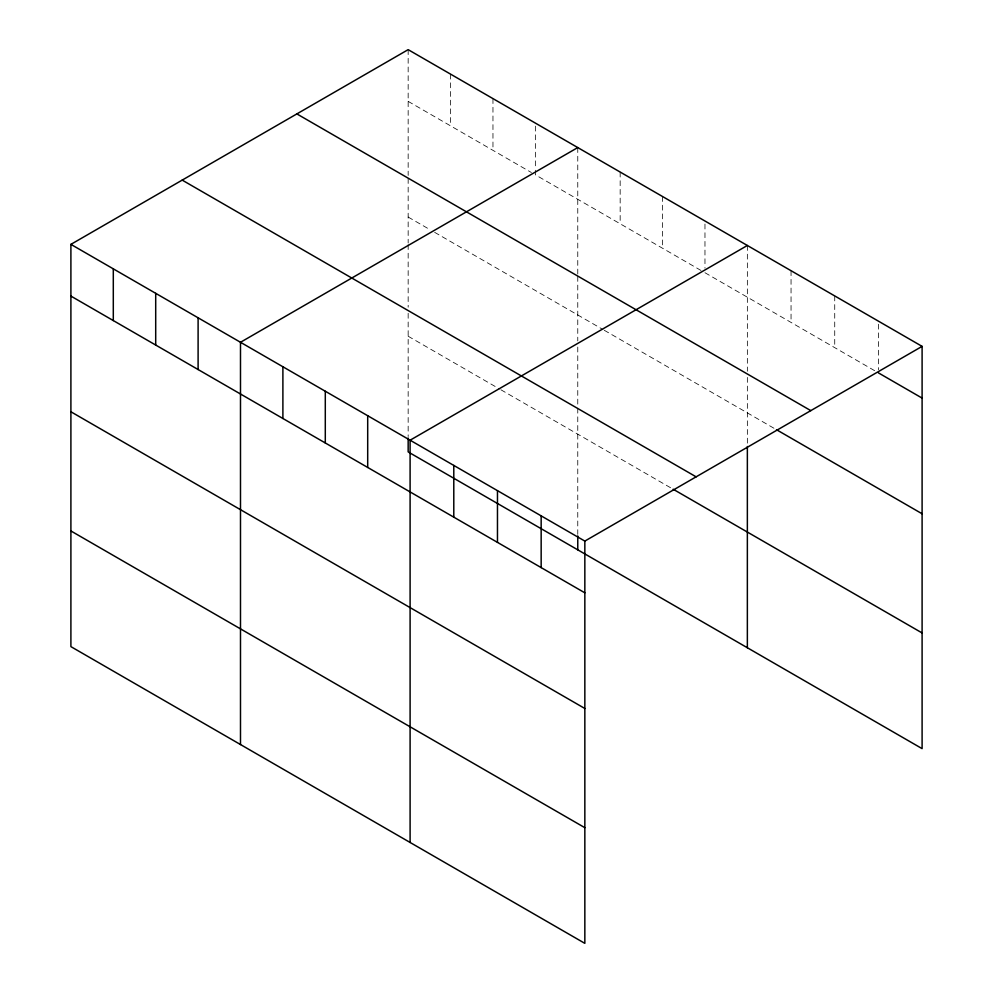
<?xml version="1.0" encoding="UTF-8"?>
<svg xmlns="http://www.w3.org/2000/svg" width="993" height="993" viewBox="0 0 993 993"><rect width="100%" height="100%" fill="white"/><g stroke="black" fill="none" stroke-linecap="round" stroke-linejoin="round"><path stroke-width="0.74" stroke-dasharray="4.96 3.72" d="M408.16 49.65L408.16 175.413M408.16 101.373L531.392 172.521M700.984 270.444L535.364 174.818L535.364 170.25M704.968 272.727L875.776 371.345M408.16 217.057L429.361 229.296M434.661 232.35L602.937 329.502M604.265 330.272L775.161 428.939M408.16 336.23L499.591 389.02M500.906 389.777L671.839 488.469M878.42 324.19L878.42 369.83M834.728 295.926L834.728 347.649M791.049 270.704L791.049 322.44M747.357 245.482L747.357 371.245M747.357 377.414L747.357 444.976M704.968 224.046L704.968 268.172M662.567 196.527L662.567 248.25M620.166 172.05L620.166 223.773M577.765 147.572L577.765 274.875M577.765 276.414L577.765 340.947M577.765 347.054L577.765 406.646M577.765 408.173L577.765 534.408M535.364 126.136L535.364 168.736M492.962 98.605L492.962 150.34M450.561 74.127L450.561 125.85M408.16 178.492L408.16 243.024M408.16 244.551L408.16 307.197M408.16 313.316L408.16 436.486"/><path stroke-width="1.49" d="M70.9 244.365L584.84 541.086L584.84 943.35L70.9 646.629L70.9 244.365L408.16 49.65L922.1 346.371L922.1 748.635L408.16 451.914L408.16 438.025M577.765 147.572L240.492 342.287L240.492 744.551M747.357 245.482L410.097 440.209L410.097 842.461M584.84 541.086L922.1 346.371M878.42 372.871L922.1 398.094M296.87 113.91L810.809 410.63M776.489 429.708L922.1 513.778M182.191 180.105L696.13 476.839M673.167 489.226L922.1 632.951M70.9 296.088L584.84 592.821M70.9 411.772L584.84 708.493M70.9 530.957L584.84 827.678M747.357 446.502L747.357 647.746M577.765 535.947L577.765 549.824M541.16 515.864L541.16 567.599M497.468 490.641L497.468 542.377M453.789 465.419L453.789 517.154M367.695 415.719L367.695 467.455M325.294 391.242L325.294 442.965M282.893 366.765L282.893 418.487M198.103 317.81L198.103 369.533M155.702 293.332L155.702 345.055M113.301 268.842L113.301 320.578"/></g></svg>
